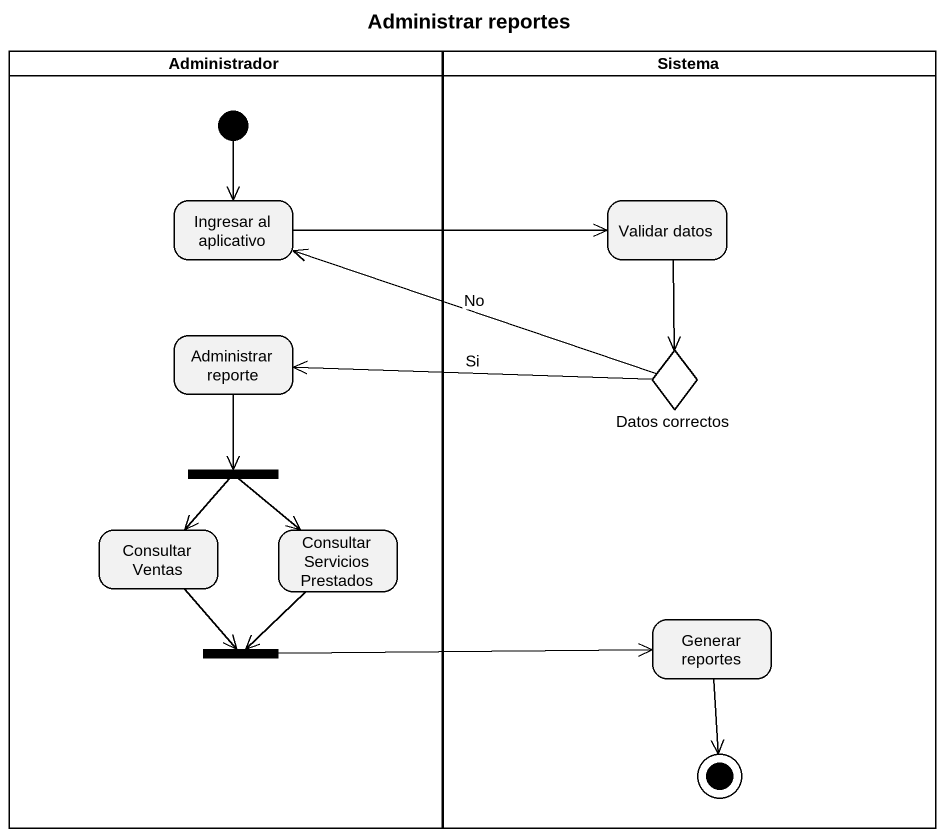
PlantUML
@startuml
title Administrar reportes
hide empty description
state Administrador <<partition>> {
  state "Ingresar al aplicativo" as Ingresar_al_aplicativo
  state "Administrar reporte" as Administrar_reporte
  state fork1 <<fork>>
  state "Consultar Ventas" as Consultar_Ventas
  state "Consultar Servicios Prestados" as Consultar_Servicios
  state fork2 <<join>>
  [*] --> Ingresar_al_aplicativo
}
state Sistema <<partition>> {
  state "Validar datos" as Validar_datos
  state "Datos correctos" as Datos_correctos <<choice>>
  state "Generar reportes" as Generar_reportes
  Generar_reportes --> [*]
}
Ingresar_al_aplicativo -right-> Validar_datos
Validar_datos --> Datos_correctos
Administrar_reporte --> fork1
Datos_correctos -left-> Ingresar_al_aplicativo : No
Datos_correctos -left-> Administrar_reporte : Si
fork1 --> Consultar_Ventas
fork1 --> Consultar_Servicios
Consultar_Ventas --> fork2
Consultar_Servicios --> fork2
fork2 -right-> Generar_reportes
@enduml
